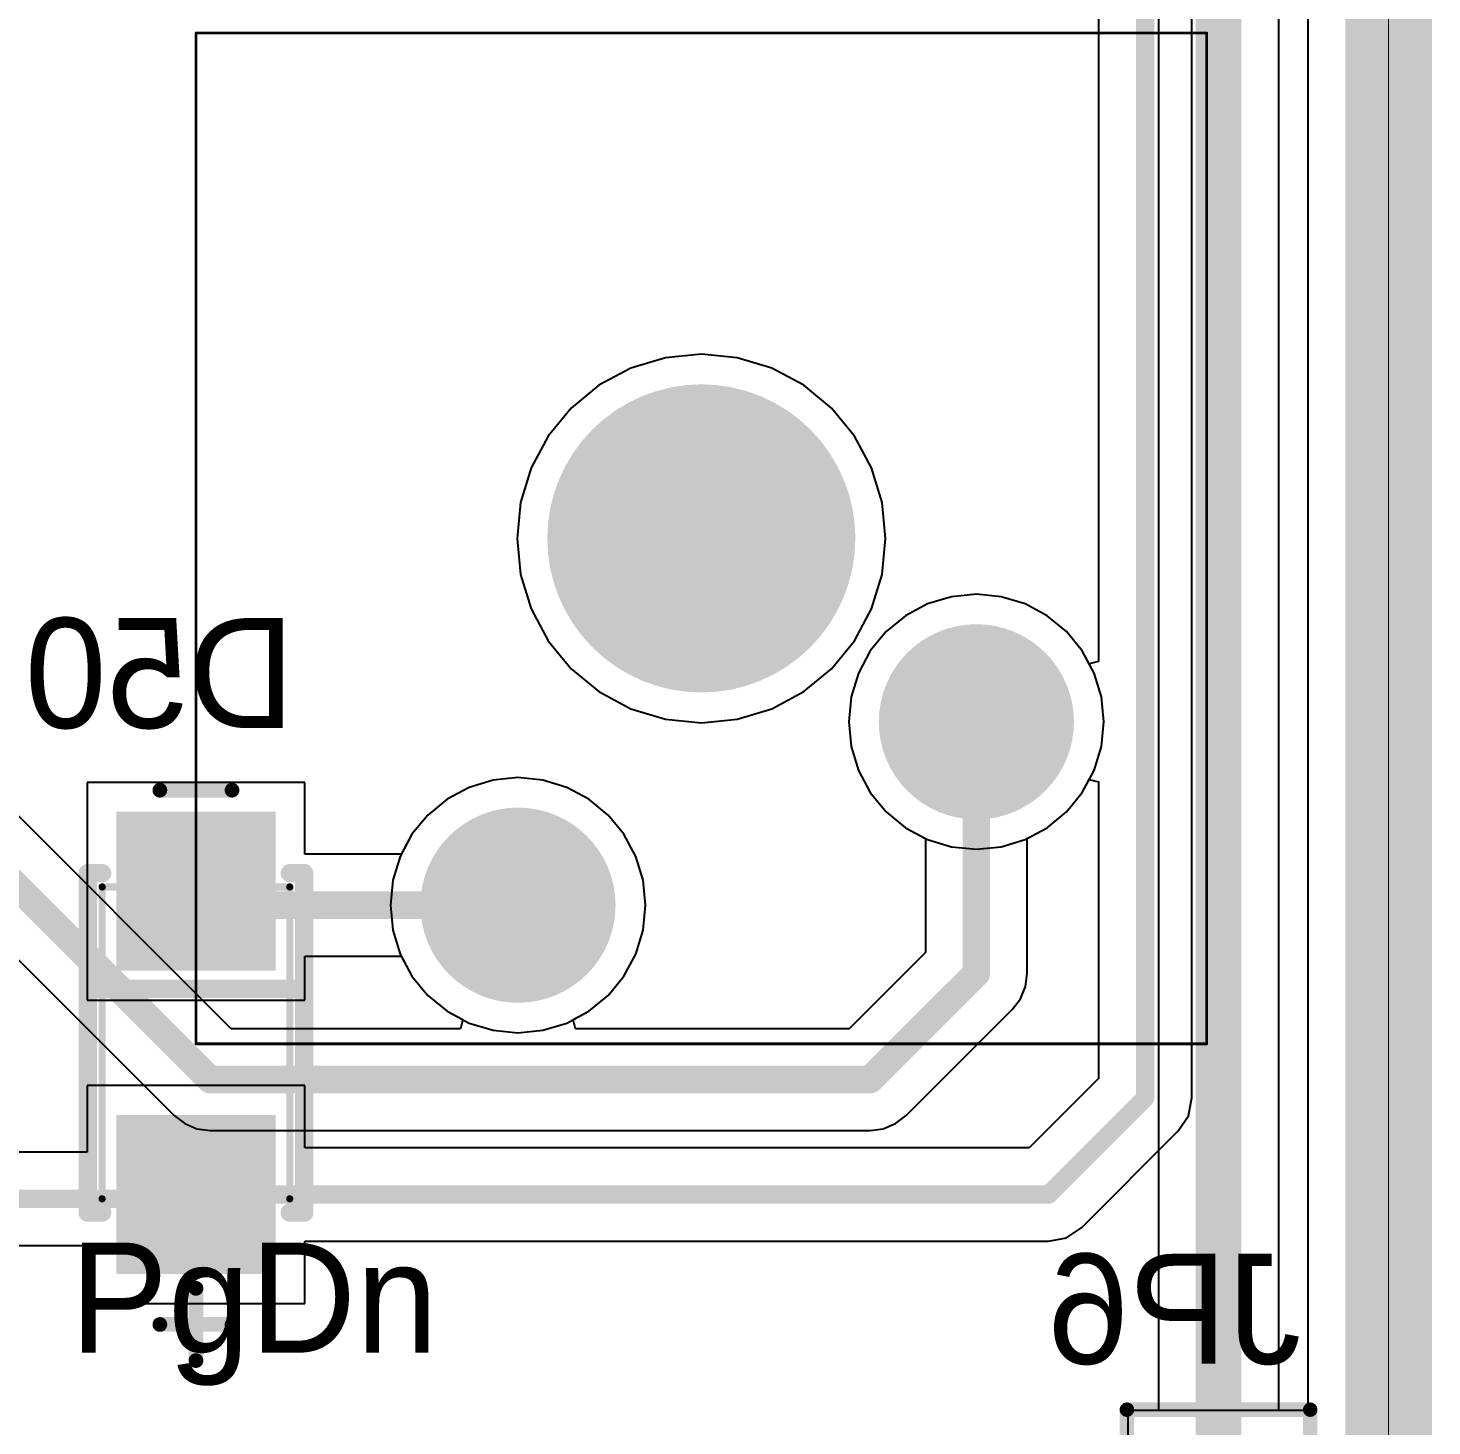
# Model space of a CAD drawing. Header units: millimetres. Extents: x 25 to 374, y 23 to 150.
# Drawn here: x 354.31 to 373.76, y 79.86 to 99.22 of the extents above; entities that cross this region are included whole.
import ezdxf

# ---------------------------------------------------------------- set-up
doc = ezdxf.new("R2010")
doc.units = ezdxf.units.MM
for name, color, linetype in [('BottomLayer', 5, 'Continuous'), ('BottomOverlay', 54, 'Continuous'), ('BottomPaste', 16, 'Continuous'), ('BottomSolder', 6, 'Continuous'), ('KeepOutLayer', 6, 'Continuous'), ('Mechanical1', 6, 'Continuous'), ('Mechanical13', 56, 'Continuous'), ('Mechanical15', 56, 'Continuous'), ('MultiLayer', 9, 'Continuous'), ('PadHoleLayer', 156, 'Continuous'), ('TopLayer', 1, 'Continuous'), ('TopOverlay', 2, 'Continuous'), ('TopSolder', 216, 'Continuous')]:
    doc.layers.add(name, color=color, linetype=linetype)

# ---------------------------------------------------------------- blocks, each defined once
blk = doc.blocks.new('HDR1X4_B_13')
at = {"layer": 'BottomLayer', "const_width": 0.75}
for points in [[(2.165, 0, 1), (2.915, 0, 1)], [(4.705, 0, 1), (5.455, 0, 1)], [(7.245, 0, 1), (7.995, 0, 1)]]:
    blk.add_lwpolyline(points, format="xyb", close=True, dxfattribs=at)
at = {"layer": 'BottomLayer'}
blk.add_solid([(-0.75, -0.75), (0.75, -0.75), (-0.75, 0.75), (0.75, 0.75)], dxfattribs=at)
at = {"layer": 'BottomOverlay', "const_width": 0.2}
for points in [[(8.89, 1.27), (-1.27, 1.27)], [(-1.27, -1.27), (-1.27, 1.27)], [(8.89, -1.27), (8.89, 1.27)], [(8.89, -1.27), (-1.27, -1.27)]]:
    blk.add_lwpolyline(points, dxfattribs=at)
at = {"layer": 'BottomOverlay', "const_width": 0.1}
for points in [[(-1.32, 1.27, 1), (-1.22, 1.27, 1)], [(-1.32, 1.27, 1), (-1.22, 1.27, 1)], [(8.84, 1.27, 1), (8.94, 1.27, 1)], [(8.84, 1.27, 1), (8.94, 1.27, 1)], [(-1.32, -1.27, 1), (-1.22, -1.27, 1)], [(-1.32, -1.27, 1), (-1.22, -1.27, 1)], [(8.84, -1.27, 1), (8.94, -1.27, 1)], [(8.84, -1.27, 1), (8.94, -1.27, 1)]]:
    blk.add_lwpolyline(points, format="xyb", close=True, dxfattribs=at)
at = {"layer": 'BottomSolder', "const_width": 0.852}
for points in [[(2.114, 0, 1), (2.966, 0, 1)], [(4.654, 0, 1), (5.506, 0, 1)], [(7.194, 0, 1), (8.046, 0, 1)]]:
    blk.add_lwpolyline(points, format="xyb", close=True, dxfattribs=at)
at = {"layer": 'BottomSolder'}
blk.add_solid([(-0.852, -0.852), (0.852, -0.852), (-0.852, 0.852), (0.852, 0.852)], dxfattribs=at)
at = {"layer": 'MultiLayer', "const_width": 0.75}
for points in [[(2.165, 0, 1), (2.915, 0, 1)], [(4.705, 0, 1), (5.455, 0, 1)], [(7.245, 0, 1), (7.995, 0, 1)]]:
    blk.add_lwpolyline(points, format="xyb", close=True, dxfattribs=at)
at = {"layer": 'MultiLayer'}
blk.add_solid([(-0.75, -0.75), (0.75, -0.75), (-0.75, 0.75), (0.75, 0.75)], dxfattribs=at)
at = {"layer": 'PadHoleLayer', "const_width": 0.45}
for points in [[(-0.225, 0, 1), (0.225, 0, 1)], [(2.315, 0, 1), (2.765, 0, 1)], [(4.855, 0, 1), (5.305, 0, 1)], [(7.395, 0, 1), (7.845, 0, 1)]]:
    blk.add_lwpolyline(points, format="xyb", close=True, dxfattribs=at)
at = {"layer": 'TopLayer', "const_width": 0.75}
for points in [[(2.165, 0, 1), (2.915, 0, 1)], [(4.705, 0, 1), (5.455, 0, 1)], [(7.245, 0, 1), (7.995, 0, 1)]]:
    blk.add_lwpolyline(points, format="xyb", close=True, dxfattribs=at)
at = {"layer": 'TopLayer'}
blk.add_solid([(-0.75, -0.75), (0.75, -0.75), (-0.75, 0.75), (0.75, 0.75)], dxfattribs=at)
at = {"layer": 'TopSolder', "const_width": 0.852}
for points in [[(2.114, 0, 1), (2.966, 0, 1)], [(4.654, 0, 1), (5.506, 0, 1)], [(7.194, 0, 1), (8.046, 0, 1)]]:
    blk.add_lwpolyline(points, format="xyb", close=True, dxfattribs=at)
at = {"layer": 'TopSolder'}
blk.add_solid([(-0.852, -0.852), (0.852, -0.852), (-0.852, 0.852), (0.852, 0.852)], dxfattribs=at)
blk = doc.blocks.new('SMA_DO_214AC__S1_B_78')
at = {"layer": 'BottomLayer'}
for points in [[(-1.1, -1), (-1.1, 1), (-3.1, -1), (-3.1, 1)], [(3.1, -1), (3.1, 1), (1.1, -1), (1.1, 1)]]:
    blk.add_solid(points, dxfattribs=at)
at = {"layer": 'BottomOverlay', "const_width": 0.254}
for points in [[(-2.35, 1.3), (-2.35, 1.5)], [(2.35, 1.5), (-2.35, 1.5)], [(-0.75, -1.5), (-0.75, 1.5)], [(2.35, 1.3), (2.35, 1.5)], [(-2.35, -1.5), (-2.35, -1.3)], [(2.35, -1.5), (2.35, -1.3)], [(2.35, -1.5), (-2.35, -1.5)]]:
    blk.add_lwpolyline(points, dxfattribs=at)
at = {"layer": 'BottomOverlay', "const_width": 0.127}
for points in [[(-2.414, 1.5, 1), (-2.287, 1.5, 1)], [(-2.414, 1.5, 1), (-2.287, 1.5, 1)], [(-0.814, 1.5, 1), (-0.687, 1.5, 1)], [(2.287, 1.5, 1), (2.414, 1.5, 1)], [(2.287, 1.5, 1), (2.414, 1.5, 1)], [(-2.414, 1.3, 1), (-2.287, 1.3, 1)], [(2.287, 1.3, 1), (2.414, 1.3, 1)], [(-2.414, -1.3, 1), (-2.287, -1.3, 1)], [(2.287, -1.3, 1), (2.414, -1.3, 1)], [(-2.414, -1.5, 1), (-2.287, -1.5, 1)], [(-2.414, -1.5, 1), (-2.287, -1.5, 1)], [(-0.814, -1.5, 1), (-0.687, -1.5, 1)], [(2.287, -1.5, 1), (2.414, -1.5, 1)], [(2.287, -1.5, 1), (2.414, -1.5, 1)]]:
    blk.add_lwpolyline(points, format="xyb", close=True, dxfattribs=at)
at = {"layer": 'BottomPaste'}
for points in [[(-1.1, -1), (-1.1, 1), (-3.1, -1), (-3.1, 1)], [(3.1, -1), (3.1, 1), (1.1, -1), (1.1, 1)]]:
    blk.add_solid(points, dxfattribs=at)
at = {"layer": 'BottomSolder'}
for points in [[(-0.998, -1.102), (-0.998, 1.102), (-3.202, -1.102), (-3.202, 1.102)], [(3.202, -1.102), (3.202, 1.102), (0.998, -1.102), (0.998, 1.102)]]:
    blk.add_solid(points, dxfattribs=at)
at = {"layer": 'Mechanical13', "const_width": 0.1}
for points in [[(2.16, 1.3), (-2.16, 1.3)], [(-2.16, -1.3), (-2.16, 1.3)], [(2.16, -1.3), (2.16, 1.3)], [(2.16, -1.3), (-2.16, -1.3)]]:
    blk.add_lwpolyline(points, dxfattribs=at)
at = {"layer": 'Mechanical13', "const_width": 0.05}
for points in [[(-2.185, 1.3, 1), (-2.135, 1.3, 1)], [(-2.185, 1.3, 1), (-2.135, 1.3, 1)], [(2.135, 1.3, 1), (2.185, 1.3, 1)], [(2.135, 1.3, 1), (2.185, 1.3, 1)], [(-2.185, -1.3, 1), (-2.135, -1.3, 1)], [(-2.185, -1.3, 1), (-2.135, -1.3, 1)], [(2.135, -1.3, 1), (2.185, -1.3, 1)], [(2.135, -1.3, 1), (2.185, -1.3, 1)]]:
    blk.add_lwpolyline(points, format="xyb", close=True, dxfattribs=at)
at = {"layer": 'Mechanical15', "const_width": 0.203}
for points in [[(-3.5, -0.5), (-3.5, 0.5)], [(3.9, -0.5), (3.9, 0.5)], [(4.4, 0), (3.4, 0)]]:
    blk.add_lwpolyline(points, dxfattribs=at)
at = {"layer": 'Mechanical15', "const_width": 0.102}
for points in [[(-3.551, 0.5, 1), (-3.449, 0.5, 1)], [(3.849, 0.5, 1), (3.951, 0.5, 1)], [(3.349, 0, 1), (3.451, 0, 1)], [(4.349, 0, 1), (4.451, 0, 1)], [(-3.551, -0.5, 1), (-3.449, -0.5, 1)], [(3.849, -0.5, 1), (3.951, -0.5, 1)]]:
    blk.add_lwpolyline(points, format="xyb", close=True, dxfattribs=at)
blk = doc.blocks.new('MX_SW_3_170')
at = {"layer": 'BottomLayer'}
for points, const_width in [([(-1.016, 0, 1), (1.016, 0, 1)], 2.032), ([(3.185, -2.54, 1), (4.435, -2.54, 1)], 1.25), ([(-3.165, -5.08, 1), (-1.915, -5.08, 1)], 1.25)]:
    blk.add_lwpolyline(points, format="xyb", close=True, dxfattribs=dict(at, const_width=const_width))
at = {"layer": 'BottomSolder'}
for points, const_width in [([(-1.067, 0, 1), (1.067, 0, 1)], 2.134), ([(3.134, -2.54, 1), (4.486, -2.54, 1)], 1.352), ([(-3.216, -5.08, 1), (-1.864, -5.08, 1)], 1.352)]:
    blk.add_lwpolyline(points, format="xyb", close=True, dxfattribs=dict(at, const_width=const_width))
at = {"layer": 'Mechanical1', "const_width": 0.0381}
for points in [[(-7, -7), (-7, 7)], [(-7, 7), (7, 7)], [(7, -7), (7, 7)], [(-7, -7), (7, -7)]]:
    blk.add_lwpolyline(points, dxfattribs=at)
at = {"layer": 'Mechanical1', "const_width": 0.0191}
for points in [[(-7.01, 7, 1), (-6.99, 7, 1)], [(-7.01, 7, 1), (-6.99, 7, 1)], [(6.99, 7, 1), (7.01, 7, 1)], [(6.99, 7, 1), (7.01, 7, 1)], [(-7.01, -7, 1), (-6.99, -7, 1)], [(-7.01, -7, 1), (-6.99, -7, 1)], [(6.99, -7, 1), (7.01, -7, 1)], [(6.99, -7, 1), (7.01, -7, 1)]]:
    blk.add_lwpolyline(points, format="xyb", close=True, dxfattribs=at)
at = {"layer": 'MultiLayer'}
for points, const_width in [([(-1.016, 0, 1), (1.016, 0, 1)], 2.032), ([(3.185, -2.54, 1), (4.435, -2.54, 1)], 1.25), ([(-3.165, -5.08, 1), (-1.915, -5.08, 1)], 1.25)]:
    blk.add_lwpolyline(points, format="xyb", close=True, dxfattribs=dict(at, const_width=const_width))
at = {"layer": 'PadHoleLayer'}
for points, const_width in [([(-1.016, 0, 1), (1.016, 0, 1)], 2.032), ([(3.435, -2.54, 1), (4.185, -2.54, 1)], 0.75), ([(-2.915, -5.08, 1), (-2.165, -5.08, 1)], 0.75)]:
    blk.add_lwpolyline(points, format="xyb", close=True, dxfattribs=dict(at, const_width=const_width))
at = {"layer": 'TopLayer'}
for points, const_width in [([(-1.016, 0, 1), (1.016, 0, 1)], 2.032), ([(3.185, -2.54, 1), (4.435, -2.54, 1)], 1.25), ([(-3.165, -5.08, 1), (-1.915, -5.08, 1)], 1.25)]:
    blk.add_lwpolyline(points, format="xyb", close=True, dxfattribs=dict(at, const_width=const_width))
at = {"layer": 'TopSolder'}
for points, const_width in [([(-1.067, 0, 1), (1.067, 0, 1)], 2.134), ([(3.134, -2.54, 1), (4.486, -2.54, 1)], 1.352), ([(-3.216, -5.08, 1), (-1.864, -5.08, 1)], 1.352)]:
    blk.add_lwpolyline(points, format="xyb", close=True, dxfattribs=dict(at, const_width=const_width))

msp = doc.modelspace()

# ---------------------------------------------------------------- linework, layer by layer
at = {"layer": 'BottomLayer'}
for p, q in [((372.04, 148.181), (372.04, 80.072)), ((370.433, 84.402), (370.433, 100.796)), ((369.138, 100.528), (369.138, 90.445)), ((363.139, 94.654), (362.66, 94.509)), ((363.637, 94.703), (363.139, 94.654)), ((364.134, 94.654), (363.637, 94.703)), ((364.613, 94.509), (364.134, 94.654)), ((362.66, 94.509), (362.219, 94.273)), ((365.055, 94.273), (364.613, 94.509)), ((362.219, 94.273), (361.832, 93.956)), ((365.441, 93.956), (365.055, 94.273)), ((361.832, 93.956), (361.514, 93.569)), ((365.759, 93.569), (365.441, 93.956)), ((361.514, 93.569), (361.279, 93.128)), ((365.995, 93.128), (365.759, 93.569)), ((361.279, 93.128), (361.133, 92.649)), ((366.14, 92.649), (365.995, 93.128)), ((361.133, 92.649), (361.084, 92.151)), ((366.189, 92.151), (366.14, 92.649)), ((361.084, 92.151), (361.133, 91.653)), ((366.14, 91.653), (366.189, 92.151)), ((361.133, 91.653), (361.279, 91.174)), ((365.995, 91.174), (366.14, 91.653)), ((366.771, 91.243), (366.465, 91.08)), ((367.102, 91.344), (366.771, 91.243)), ((367.447, 91.378), (367.102, 91.344)), ((367.791, 91.344), (367.447, 91.378)), ((368.123, 91.243), (367.791, 91.344)), ((368.428, 91.08), (368.123, 91.243)), ((361.279, 91.174), (361.514, 90.733)), ((365.759, 90.733), (365.995, 91.174)), ((366.465, 91.08), (366.197, 90.86)), ((368.696, 90.86), (368.428, 91.08)), ((366.197, 90.86), (365.978, 90.593)), ((368.915, 90.593), (368.696, 90.86)), ((361.514, 90.733), (361.832, 90.346)), ((365.441, 90.346), (365.759, 90.733)), ((365.978, 90.593), (365.815, 90.287)), ((369.011, 90.413), (368.915, 90.593)), ((369.138, 90.445), (369.011, 90.413)), ((361.832, 90.346), (362.219, 90.029)), ((365.055, 90.029), (365.441, 90.346)), ((365.815, 90.287), (365.714, 89.956)), ((362.219, 90.029), (362.66, 89.793)), ((364.613, 89.793), (365.055, 90.029)), ((365.714, 89.956), (365.68, 89.611)), ((362.66, 89.793), (363.139, 89.648)), ((364.134, 89.648), (364.613, 89.793)), ((363.139, 89.648), (363.637, 89.599)), ((363.637, 89.599), (364.134, 89.648)), ((365.68, 89.611), (365.714, 89.267)), ((365.714, 89.267), (365.815, 88.935)), ((365.815, 88.935), (365.978, 88.63)), ((358.144, 88.772), (355.128, 88.772)), ((355.128, 88.772), (355.128, 85.756)), ((358.144, 87.776), (358.144, 88.772)), ((360.421, 88.703), (360.115, 88.54)), ((360.752, 88.804), (360.421, 88.703)), ((361.097, 88.838), (360.752, 88.804)), ((361.441, 88.804), (361.097, 88.838)), ((361.773, 88.703), (361.441, 88.804)), ((362.078, 88.54), (361.773, 88.703)), ((368.915, 88.63), (369.011, 88.81)), ((369.011, 88.81), (369.138, 88.778)), ((369.138, 88.778), (369.138, 84.67)), ((360.115, 88.54), (359.847, 88.32)), ((362.346, 88.32), (362.078, 88.54)), ((365.978, 88.63), (366.197, 88.362)), ((368.696, 88.362), (368.915, 88.63)), ((359.847, 88.32), (359.628, 88.053)), ((362.565, 88.053), (362.346, 88.32)), ((366.197, 88.362), (366.465, 88.142)), ((368.428, 88.142), (368.696, 88.362)), ((366.465, 88.142), (366.771, 87.979)), ((368.123, 87.979), (368.428, 88.142)), ((359.628, 88.053), (359.48, 87.776)), ((362.729, 87.747), (362.565, 88.053)), ((366.771, 87.979), (367.102, 87.879)), ((367.791, 87.879), (368.123, 87.979)), ((359.48, 87.776), (358.144, 87.776)), ((362.829, 87.416), (362.729, 87.747)), ((367.102, 87.879), (367.447, 87.845)), ((367.447, 87.845), (367.791, 87.879)), ((362.863, 87.071), (362.829, 87.416)), ((362.829, 86.727), (362.863, 87.071)), ((362.729, 86.395), (362.829, 86.727)), ((358.144, 85.756), (358.144, 86.367)), ((358.144, 86.367), (359.48, 86.367)), ((359.48, 86.367), (359.628, 86.09)), ((362.565, 86.09), (362.729, 86.395)), ((359.628, 86.09), (359.847, 85.822)), ((362.346, 85.822), (362.565, 86.09)), ((359.847, 85.822), (360.115, 85.602)), ((362.078, 85.602), (362.346, 85.822)), ((355.128, 85.756), (358.144, 85.756)), ((360.115, 85.602), (360.421, 85.439)), ((361.773, 85.439), (362.078, 85.602)), ((360.421, 85.439), (360.752, 85.339)), ((361.441, 85.339), (361.773, 85.439)), ((360.752, 85.339), (361.097, 85.305)), ((361.097, 85.305), (361.441, 85.339)), ((369.138, 84.67), (368.18, 83.711)), ((358.144, 84.572), (355.128, 84.572)), ((355.128, 84.572), (355.128, 83.652)), ((358.144, 83.711), (358.144, 84.572)), ((370.384, 84.154), (370.433, 84.402)), ((370.244, 83.944), (370.384, 84.154)), ((368.906, 82.606), (370.244, 83.944)), ((355.128, 83.652), (351.883, 83.652)), ((368.18, 83.711), (358.144, 83.711)), ((368.448, 82.416), (368.696, 82.466)), ((368.696, 82.466), (368.906, 82.606)), ((351.883, 82.357), (355.128, 82.357)), ((355.128, 82.357), (355.128, 81.556)), ((358.144, 81.556), (358.144, 82.416)), ((358.144, 82.416), (368.448, 82.416)), ((355.128, 81.556), (358.144, 81.556)), ((372.04, 80.072), (369.544, 80.072)), ((369.544, 80.072), (369.544, 77.556))]:
    msp.add_line(p, q, dxfattribs=at)
for points, const_width in [([(369.786, 84.402), (369.786, 100.796)], 0.254), ([(356.829, 87.071), (361.097, 87.071)], 0.381), ([(368.448, 83.064), (369.786, 84.402)], 0.254), ([(351.371, 83.005), (356.577, 83.005)], 0.254), ([(356.636, 83.064), (368.448, 83.064)], 0.254)]:
    msp.add_lwpolyline(points, dxfattribs=dict(at, const_width=const_width))
for points, const_width in [([(356.734, 87.071, 1), (356.924, 87.071, 1)], 0.191), ([(361.001, 87.071, 1), (361.192, 87.071, 1)], 0.191), ([(369.722, 84.402, 1), (369.849, 84.402, 1)], 0.127), ([(369.722, 84.402, 1), (369.849, 84.402, 1)], 0.127), ([(356.514, 83.005, 1), (356.641, 83.005, 1)], 0.127), ([(356.573, 83.064, 1), (356.7, 83.064, 1)], 0.127), ([(368.384, 83.064, 1), (368.511, 83.064, 1)], 0.127), ([(368.384, 83.064, 1), (368.511, 83.064, 1)], 0.127)]:
    msp.add_lwpolyline(points, format="xyb", close=True, dxfattribs=dict(at, const_width=const_width))
at = {"layer": 'KeepOutLayer', "const_width": 1.2}
msp.add_lwpolyline([(373.158, 23.569), (373.158, 149.299)], dxfattribs=at)
at = {"layer": 'Mechanical1', "const_width": 0.0127}
for points in [[(373.158, 23.569), (373.158, 149.305)], [(356.632, 99.155), (370.632, 99.155)], [(356.632, 85.156), (356.632, 99.155)], [(370.632, 85.156), (370.632, 99.155)], [(356.632, 85.156), (370.632, 85.156)]]:
    msp.add_lwpolyline(points, dxfattribs=at)
at = {"layer": 'Mechanical1', "const_width": 0.00635}
for points in [[(356.629, 99.155, 1), (356.635, 99.155, 1)], [(356.629, 99.155, 1), (356.635, 99.155, 1)], [(370.629, 99.155, 1), (370.635, 99.155, 1)], [(370.629, 99.155, 1), (370.635, 99.155, 1)], [(356.629, 85.156, 1), (356.635, 85.156, 1)], [(356.629, 85.156, 1), (356.635, 85.156, 1)], [(370.629, 85.156, 1), (370.635, 85.156, 1)], [(370.629, 85.156, 1), (370.635, 85.156, 1)]]:
    msp.add_lwpolyline(points, format="xyb", close=True, dxfattribs=at)
at = {"layer": 'TopLayer'}
for p, q in [((372.04, 148.181), (372.04, 80.072)), ((371.635, 80.072), (371.635, 127.963)), ((369.969, 127.618), (369.969, 80.072)), ((363.139, 94.654), (362.66, 94.509)), ((363.637, 94.703), (363.139, 94.654)), ((364.134, 94.654), (363.637, 94.703)), ((364.613, 94.509), (364.134, 94.654)), ((362.66, 94.509), (362.219, 94.273)), ((365.055, 94.273), (364.613, 94.509)), ((362.219, 94.273), (361.832, 93.956)), ((365.441, 93.956), (365.055, 94.273)), ((361.832, 93.956), (361.514, 93.569)), ((365.759, 93.569), (365.441, 93.956)), ((361.514, 93.569), (361.279, 93.128)), ((365.995, 93.128), (365.759, 93.569)), ((361.279, 93.128), (361.133, 92.649)), ((366.14, 92.649), (365.995, 93.128)), ((361.133, 92.649), (361.084, 92.151)), ((366.189, 92.151), (366.14, 92.649)), ((361.084, 92.151), (361.133, 91.653)), ((366.14, 91.653), (366.189, 92.151)), ((361.133, 91.653), (361.279, 91.174)), ((365.995, 91.174), (366.14, 91.653)), ((366.771, 91.243), (366.465, 91.08)), ((367.102, 91.344), (366.771, 91.243)), ((367.447, 91.378), (367.102, 91.344)), ((367.791, 91.344), (367.447, 91.378)), ((368.123, 91.243), (367.791, 91.344)), ((368.428, 91.08), (368.123, 91.243)), ((361.279, 91.174), (361.514, 90.733)), ((365.759, 90.733), (365.995, 91.174)), ((366.465, 91.08), (366.197, 90.86)), ((368.696, 90.86), (368.428, 91.08)), ((366.197, 90.86), (365.978, 90.593)), ((368.915, 90.593), (368.696, 90.86)), ((361.514, 90.733), (361.832, 90.346)), ((365.441, 90.346), (365.759, 90.733)), ((365.978, 90.593), (365.815, 90.287)), ((369.079, 90.287), (368.915, 90.593)), ((361.832, 90.346), (362.219, 90.029)), ((365.055, 90.029), (365.441, 90.346)), ((365.815, 90.287), (365.714, 89.956)), ((369.179, 89.956), (369.079, 90.287)), ((357.124, 85.36), (352.375, 90.109)), ((362.219, 90.029), (362.66, 89.793)), ((364.613, 89.793), (365.055, 90.029)), ((365.714, 89.956), (365.68, 89.611)), ((369.213, 89.611), (369.179, 89.956)), ((362.66, 89.793), (363.139, 89.648)), ((364.134, 89.648), (364.613, 89.793)), ((363.139, 89.648), (363.637, 89.599)), ((363.637, 89.599), (364.134, 89.648)), ((365.68, 89.611), (365.714, 89.267)), ((369.179, 89.267), (369.213, 89.611)), ((365.714, 89.267), (365.815, 88.935)), ((369.079, 88.935), (369.179, 89.267)), ((351.585, 88.907), (356.334, 84.157)), ((365.815, 88.935), (365.978, 88.63)), ((368.915, 88.63), (369.079, 88.935)), ((360.421, 88.703), (360.115, 88.54)), ((360.752, 88.804), (360.421, 88.703)), ((361.097, 88.838), (360.752, 88.804)), ((361.441, 88.804), (361.097, 88.838)), ((361.773, 88.703), (361.441, 88.804)), ((362.078, 88.54), (361.773, 88.703)), ((360.115, 88.54), (359.847, 88.32)), ((362.346, 88.32), (362.078, 88.54)), ((365.978, 88.63), (366.197, 88.362)), ((368.696, 88.362), (368.915, 88.63)), ((359.847, 88.32), (359.628, 88.053)), ((362.565, 88.053), (362.346, 88.32)), ((366.197, 88.362), (366.465, 88.142)), ((368.428, 88.142), (368.696, 88.362)), ((366.465, 88.142), (366.742, 87.994)), ((368.151, 87.994), (368.428, 88.142)), ((359.628, 88.053), (359.465, 87.747)), ((362.729, 87.747), (362.565, 88.053)), ((366.742, 87.994), (366.742, 86.418)), ((368.151, 86.126), (368.151, 87.994)), ((359.465, 87.747), (359.364, 87.416)), ((362.829, 87.416), (362.729, 87.747)), ((359.364, 87.416), (359.33, 87.071)), ((362.863, 87.071), (362.829, 87.416)), ((359.33, 87.071), (359.364, 86.727)), ((362.829, 86.727), (362.863, 87.071)), ((359.364, 86.727), (359.465, 86.395)), ((362.729, 86.395), (362.829, 86.727)), ((359.465, 86.395), (359.628, 86.09)), ((362.565, 86.09), (362.729, 86.395)), ((366.742, 86.418), (365.684, 85.36)), ((359.628, 86.09), (359.847, 85.822)), ((362.346, 85.822), (362.565, 86.09)), ((368.127, 85.944), (368.151, 86.126)), ((359.847, 85.822), (360.115, 85.602)), ((362.078, 85.602), (362.346, 85.822)), ((367.945, 85.628), (368.057, 85.774)), ((368.057, 85.774), (368.127, 85.944)), ((360.115, 85.602), (360.331, 85.487)), ((361.862, 85.487), (362.078, 85.602)), ((366.474, 84.157), (367.945, 85.628)), ((360.331, 85.487), (360.299, 85.36)), ((361.894, 85.36), (361.862, 85.487)), ((360.299, 85.36), (357.124, 85.36)), ((365.684, 85.36), (361.894, 85.36)), ((356.334, 84.157), (356.48, 84.046)), ((356.48, 84.046), (356.65, 83.975)), ((366.158, 83.975), (366.328, 84.046)), ((366.328, 84.046), (366.474, 84.157)), ((356.65, 83.975), (356.832, 83.951)), ((356.832, 83.951), (365.976, 83.951)), ((365.976, 83.951), (366.158, 83.975)), ((369.969, 80.072), (369.544, 80.072)), ((369.544, 80.072), (369.544, 79.646)), ((372.04, 80.072), (371.635, 80.072))]:
    msp.add_line(p, q, dxfattribs=at)
for points, const_width in [([(370.802, 78.814), (370.802, 127.963)], 0.635), ([(351.876, 89.611), (356.832, 84.656)], 0.381), ([(367.447, 86.126), (367.447, 89.611)], 0.381), ([(365.976, 84.656), (367.447, 86.126)], 0.381), ([(356.832, 84.656), (365.976, 84.656)], 0.381)]:
    msp.add_lwpolyline(points, dxfattribs=dict(at, const_width=const_width))
at = {"layer": 'TopLayer', "const_width": 0.191}
for points in [[(367.351, 89.611, 1), (367.542, 89.611, 1)], [(367.351, 86.126, 1), (367.542, 86.126, 1)], [(367.351, 86.126, 1), (367.542, 86.126, 1)], [(356.737, 84.656, 1), (356.927, 84.656, 1)], [(356.737, 84.656, 1), (356.927, 84.656, 1)], [(365.881, 84.656, 1), (366.071, 84.656, 1)], [(365.881, 84.656, 1), (366.071, 84.656, 1)]]:
    msp.add_lwpolyline(points, format="xyb", close=True, dxfattribs=at)

# ---------------------------------------------------------------- block references
msp.add_blockref('MX_SW_3_170', (363.637, 92.151))
at = {"rotation": 270}
for name, p in [('SMA_DO_214AC__S1_B_78', (356.636, 85.164)), ('HDR1X4_B_13', (370.802, 78.814))]:
    msp.add_blockref(name, p, dxfattribs=at)

# ---------------------------------------------------------------- texts
at = {"layer": 'BottomOverlay', "text_generation_flag": 2}
for s, p in [('D50', (358.003, 89.525)), ('JP6', (371.945, 80.719))]:
    msp.add_text(s, height=1.524, dxfattribs=at).set_placement(p)
at = {"layer": 'TopOverlay'}
msp.add_text('PgDn', height=1.524, dxfattribs=at).set_placement((354.889, 80.874))

doc.saveas('drawing.dxf')
